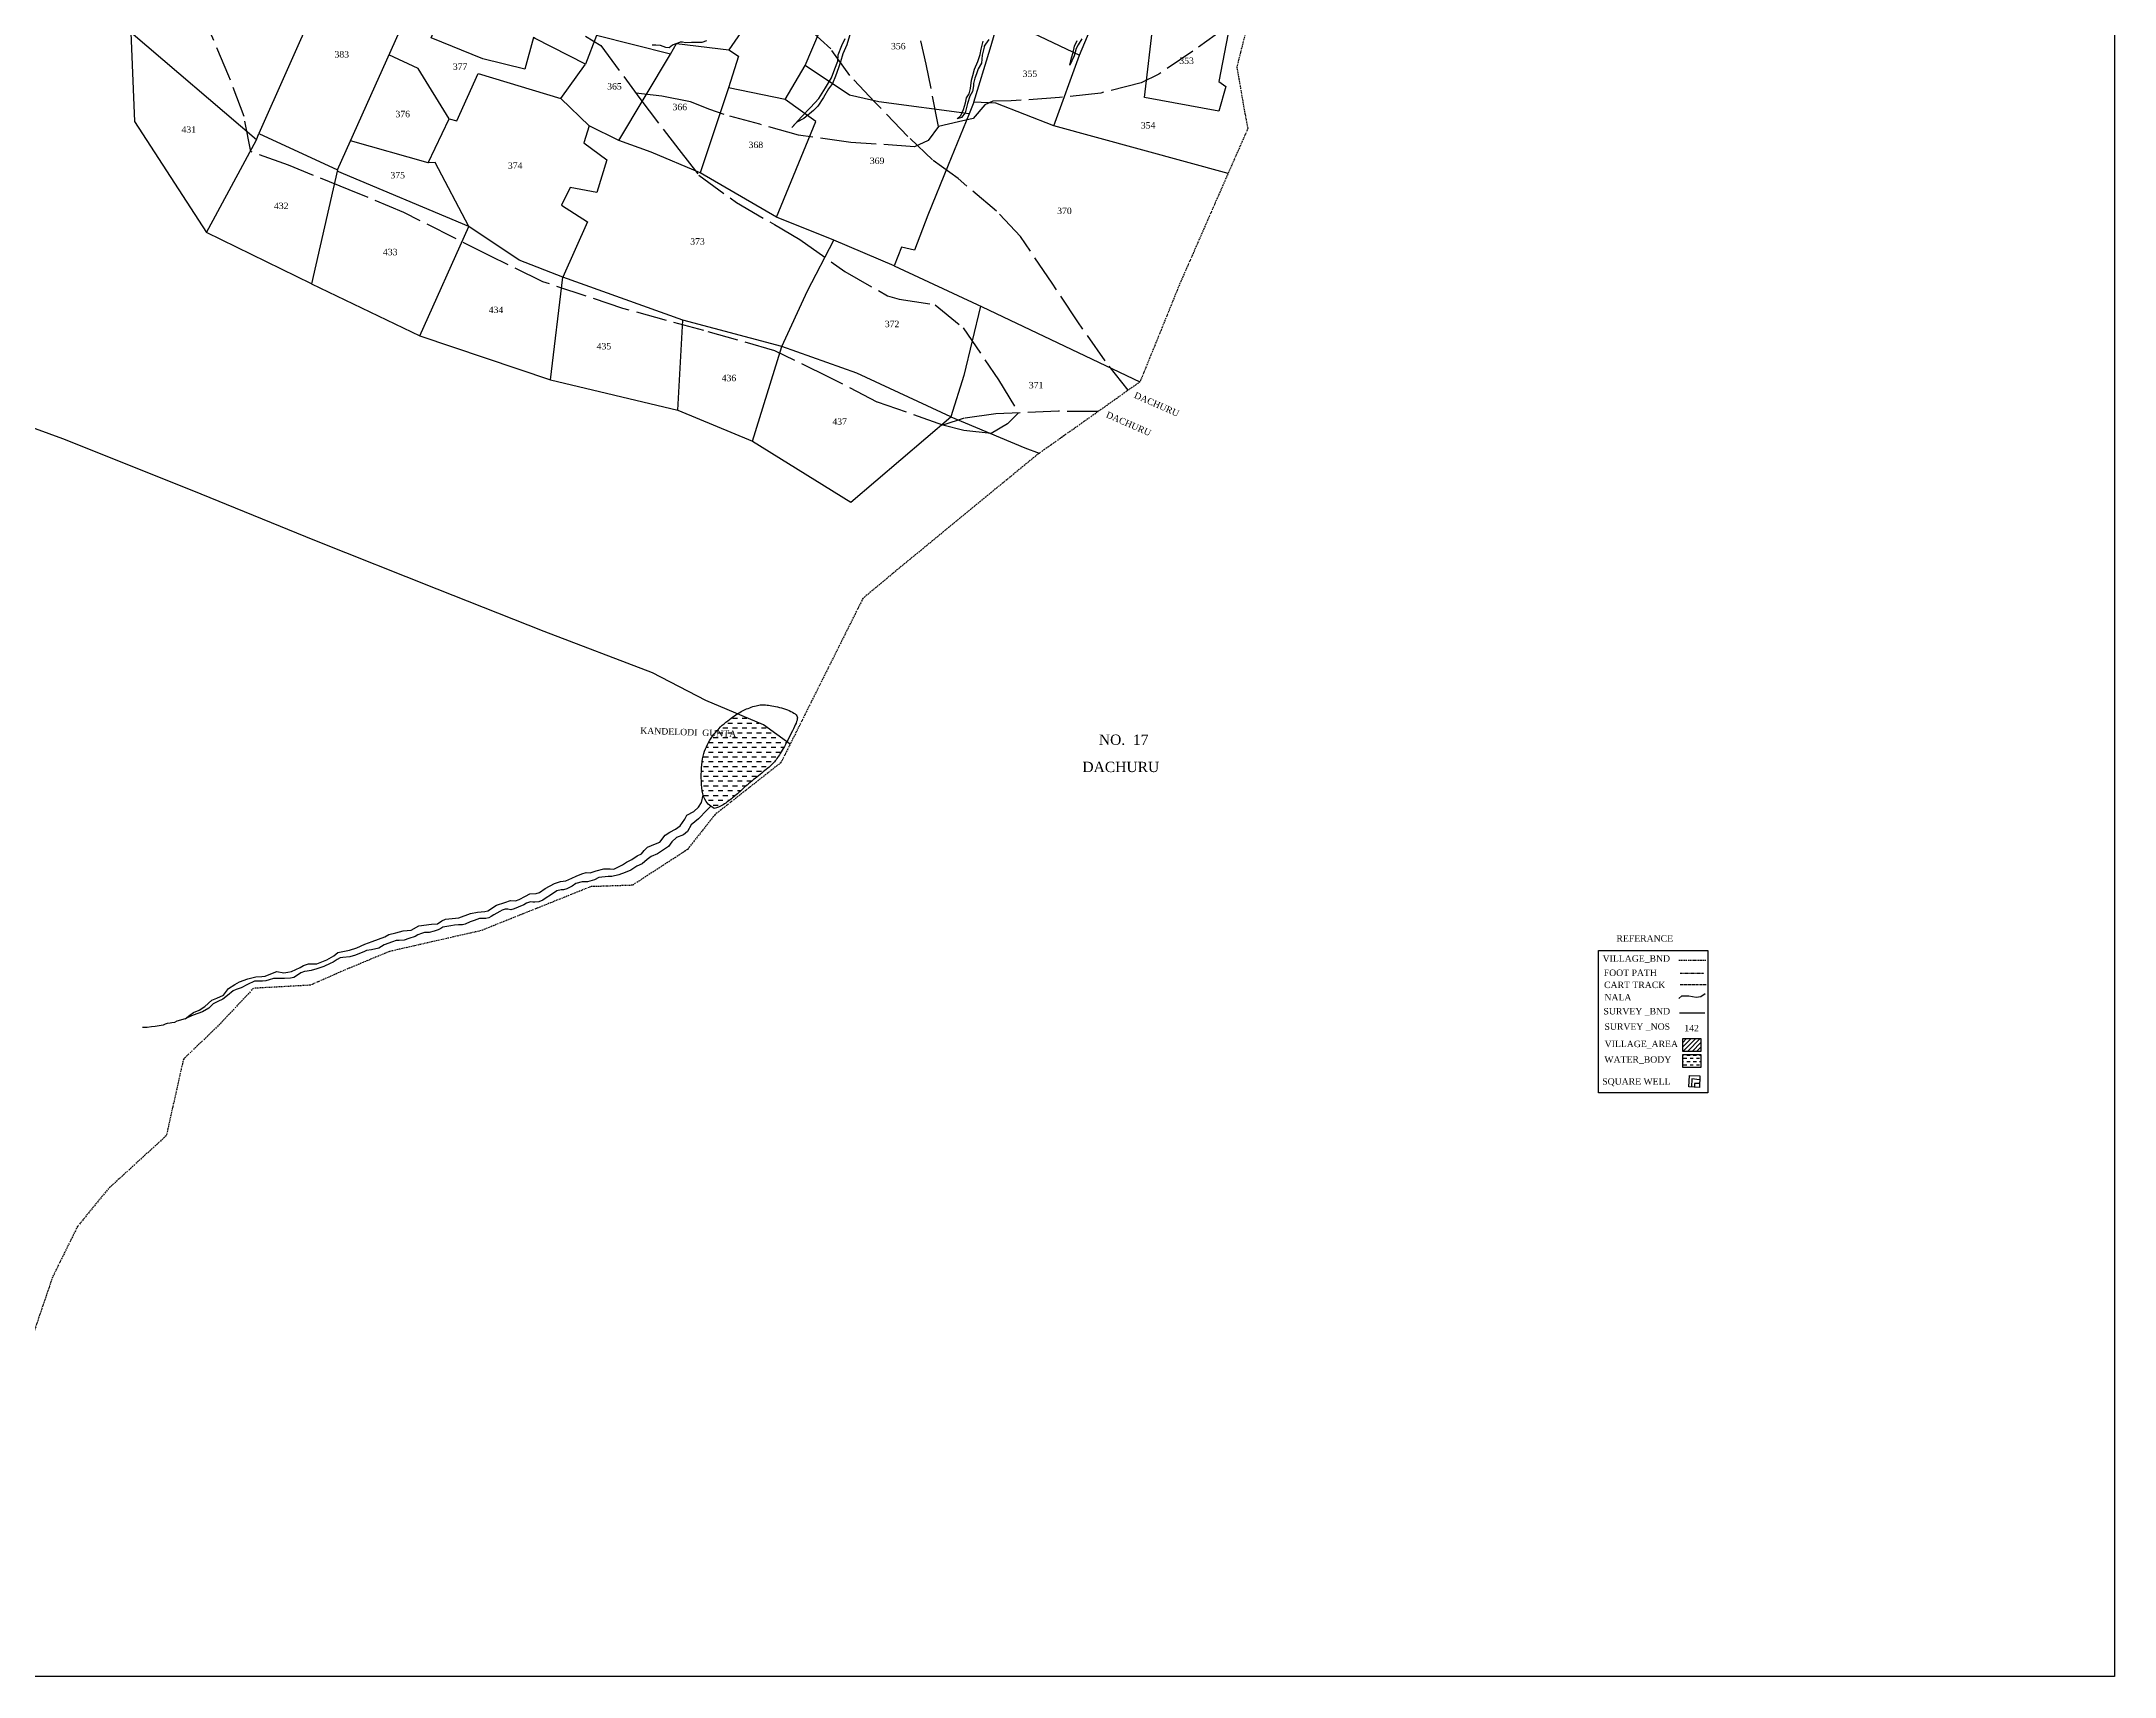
# Model space of a CAD drawing. Header units: millimetres. Extents: x 13 to 1625, y -988 to 841.
# Drawn here: x 819 to 1625, y -988 to -352 of the extents above; entities that cross this region are included whole.
import ezdxf

# ---------------------------------------------------------------- set-up
doc = ezdxf.new("R2010")
doc.units = ezdxf.units.MM
doc.header["$MEASUREMENT"] = 0
for name, pattern in [('ACAD_ISO02W100', [15, 12, -3]), ('ACAD_ISO07W100', [3, 0, -3]), ('BORDER', [1.75, 0.5, -0.25, 0.5, -0.25, 0, -0.25])]:
    doc.linetypes.add(name, pattern=pattern)
for name, color, linetype in [('CARTTRACK', 30, 'ACAD_ISO02W100'), ('NALA', 4, 'Continuous'), ('SQUAREWELL', 5, 'Continuous'), ('SURVEY_BND', 7, 'Continuous'), ('SURVEY_NO', 7, 'Continuous'), ('TEXT', 7, 'Continuous'), ('VILLAGE_AREA', 1, 'Continuous'), ('WATER_BODY', 4, 'Continuous')]:
    doc.layers.add(name, color=color, linetype=linetype)
doc.layers.add('FOOTPATH', color=150, linetype='ACAD_ISO07W100', lineweight=30)
doc.layers.add('VILL_BOUNDARY', color=6, linetype='BORDER', lineweight=30)
doc.styles.get("Standard").update_dxf_attribs({"font": 'TIMES.TTF'})

msp = doc.modelspace()

# ---------------------------------------------------------------- hatches: boundary and pattern name
at = {"layer": 'VILLAGE_AREA'}
h = msp.add_hatch(dxfattribs=at)
h.set_pattern_fill('ANSI31', color=256, scale=10, angle=180, style=0)
h.set_pattern_definition([(225, (777.2979, -1222.7769), (0.8838835, -0.8838835), [])])
h.paths.add_polyline_path([(1457.01, -739.59), (1457.01, -744.56), (1464.03, -744.56), (1464.03, -739.59)])
at = {"layer": 'WATER_BODY'}
h = msp.add_hatch(dxfattribs=at)
h.set_pattern_fill('DASH', color=256, scale=15, style=0)
h.paths.add_polyline_path([(1099.49, -617.56), (1089.43, -613.29), (1089.35, -613.34), (1088.81, -613.69), (1088.25, -614.08), (1087.64, -614.5), (1087, -614.95), (1086.33, -615.44), (1085.64, -615.96), (1084.94, -616.52), (1084.24, -617.11), (1083.54, -617.73), (1082.85, -618.37), (1082.18, -619.05), (1081.53, -619.75), (1080.9, -620.48), (1080.29, -621.23), (1079.72, -621.99), (1079.17, -622.78), (1078.66, -623.57), (1078.18, -624.38), (1077.73, -625.21), (1077.33, -626.05), (1076.96, -626.91), (1076.62, -627.81), (1076.33, -628.75), (1076.08, -629.74), (1075.86, -630.79), (1075.68, -631.9), (1075.54, -633.08), (1075.44, -634.32), (1075.38, -635.6), (1075.36, -636.9), (1075.37, -638.21), (1075.41, -639.51), (1075.49, -640.79), (1075.61, -642.03), (1075.76, -643.22), (1075.97, -644.35), (1076.28, -645.42), (1076.72, -646.45), (1077.31, -647.42), (1078.09, -648.35), (1079.08, -649.24), (1080.33, -650.08), (1081.29, -649.8), (1082.1, -649.51), (1082.8, -649.22), (1083.4, -648.92), (1083.93, -648.61), (1084.4, -648.3), (1084.84, -647.98), (1085.27, -647.66), (1085.7, -647.34), (1086.14, -647), (1086.59, -646.66), (1087.05, -646.31), (1087.51, -645.95), (1087.99, -645.57), (1088.46, -645.18), (1088.95, -644.77), (1089.43, -644.34), (1089.93, -643.9), (1090.43, -643.43), (1090.94, -642.96), (1091.47, -642.47), (1092.01, -641.97), (1092.57, -641.47), (1093.15, -640.96), (1093.75, -640.44), (1094.37, -639.92), (1095, -639.4), (1095.64, -638.88), (1096.29, -638.37), (1096.94, -637.85), (1097.59, -637.34), (1098.22, -636.84), (1098.85, -636.34), (1099.47, -635.86), (1100.06, -635.38), (1100.64, -634.91), (1101.19, -634.45), (1101.7, -634.01), (1102.19, -633.58), (1102.64, -633.16), (1103.04, -632.75), (1103.42, -632.36), (1103.77, -631.96), (1104.09, -631.56), (1104.41, -631.15), (1104.72, -630.71), (1105.04, -630.25), (1105.36, -629.76), (1105.71, -629.23), (1106.06, -628.66), (1106.44, -628.05), (1106.83, -627.39), (1107.23, -626.7), (1107.65, -625.96), (1108.09, -625.18), (1108.53, -624.36), (1108.64, -624.15)])
h.paths.add_polyline_path([(1050.93, -621.68), (1088.68, -623.02), (1088.82, -619.19), (1051.07, -617.84)], flags=9)
h = msp.add_hatch(dxfattribs=at)
h.set_pattern_fill('DASH', color=256, scale=10, angle=180, style=0)
h.set_pattern_definition([(180, (777.2979, -1218.5822), (-1.25, -1.25), [1.25, -1.25])])
h.paths.add_polyline_path([(1457.01, -745.79), (1457.01, -750.77), (1464.03, -750.77), (1464.03, -745.79)])

# ---------------------------------------------------------------- linework, layer by layer
at = {"lineweight": 30}
msp.add_lwpolyline([(12.74, 841.04), (1624.87, 841.04), (1624.87, -987.63), (12.74, -987.63)], close=True, dxfattribs=at)
msp.add_lwpolyline([(1424.26, -705.26), (1466.71, -705.26), (1466.71, -760.67), (1424.26, -760.67)], close=True)
at = {"layer": 'CARTTRACK'}
for points in [[(1229.61, -495.78), (1214.28, -495.63), (1189.9, -496.58), (1177.51, -498.35), (1169.31, -500.98), (1143.74, -492.04), (1125.23, -482.46), (1103.97, -472.12), (1076.31, -464.22), (1044.79, -455.64), (1013.8, -445.24), (993.45, -435.35), (979.47, -428.33), (959.68, -418.29), (938.45, -409.51), (914.86, -399.99), (900.2, -394.62), (897.56, -380.95), (891.71, -365.33), (883.66, -346.36)], [(1030.38, -349.71), (1036.36, -353.39), (1051.44, -374.04), (1066.61, -393.9), (1074.39, -403.88), (1089.07, -414.47), (1103.81, -423.06), (1113.66, -428.82), (1131.18, -441.25), (1147.81, -450.74), (1152.31, -452.04), (1166.31, -454.25), (1177.24, -463.15), (1190.92, -483.35), (1198.71, -496.23)], [(1241.32, -487.47), (1232.34, -476.07), (1221.75, -460.89), (1211.75, -445.87), (1199.5, -427.73), (1190.11, -417.8), (1175.21, -405.18), (1165.23, -397.85), (1155.68, -388.8), (1142.9, -375.43), (1133.14, -365.07), (1125.7, -354.67), (1117.68, -347.49)], [(1278.37, -347.06), (1266.53, -355.63), (1253.24, -364.52), (1246.33, -367.89), (1230.68, -371.9), (1214.65, -373.66), (1195.91, -374.98), (1188.66, -375.09), (1185.58, -376.46), (1181.02, -381.76), (1175.37, -383.07), (1167.61, -384.89), (1162.86, -360.67), (1160.69, -351.63)], [(1167.61, -384.89), (1163.6, -390.3), (1158.3, -392.79), (1133.57, -391.06), (1113.14, -388.32), (1098.06, -384.04), (1084.27, -380.22), (1078.65, -378.3), (1071.12, -375.31), (1059.98, -373.12), (1049.91, -371.95)], [(1198.71, -496.23), (1194.4, -500.58), (1188.01, -504.32), (1177.47, -503.17), (1169.31, -500.98)]]:
    msp.add_lwpolyline(points, dxfattribs=at)
at = {"layer": 'CARTTRACK', "ltscale": 0.1}
msp.add_lwpolyline([(1455.93, -718.54), (1466.02, -718.54)], dxfattribs=at)
at = {"layer": 'FOOTPATH', "ltscale": 0.01}
msp.add_lwpolyline([(1455.95, -714.18), (1465.23, -714.18)], dxfattribs=at)
at = {"layer": 'NALA'}
for points in [[(1077.34, -351.55), (1075.53, -352.27), (1071.53, -352.27), (1069.28, -352.33), (1068.07, -352.09), (1067.18, -352.09), (1066.24, -352.45), (1065.12, -352.89), (1064.18, -353.31), (1062.87, -354.28), (1061.62, -354.17), (1060.48, -353.78), (1059.48, -353.39), (1057.72, -353.31), (1056.28, -353.31)], [(1133.43, -348.29), (1131.9, -353.09), (1130.37, -356.62), (1129.48, -359.74), (1128.73, -362.05), (1127.59, -365.3), (1126.42, -368.13), (1124.8, -370.23), (1122.86, -373.68), (1120.66, -376.93), (1119.02, -378.74), (1115.26, -381.81), (1112.53, -383.25), (1110.53, -385.28), (1114.28, -381.11), (1117.84, -377.5), (1121.1, -373.96), (1123.66, -369.87), (1125.97, -366.04), (1127.28, -362.51), (1128.51, -359.51), (1128.53, -357.04), (1129.98, -353.44), (1131.34, -350.72)], [(1187.1, -351.11), (1186.49, -352), (1185.82, -352.88), (1185.4, -353.61), (1185.32, -354.11), (1184.56, -357.21), (1184.31, -360.21), (1183.01, -362.51), (1182.31, -364.47), (1181.67, -366.11), (1181.25, -368.14), (1181.14, -369.08), (1180.83, -371.32), (1179.75, -373.04), (1178.91, -376.02), (1178.02, -379.61), (1176.49, -381.36), (1174.82, -381.94), (1176.27, -380.58), (1177.3, -378.3), (1178.1, -375.75), (1178.44, -373.75), (1179.47, -372.26), (1180, -370.06), (1180.47, -366.84), (1180.97, -365.01), (1181.64, -362.6), (1182.95, -359.63), (1183.73, -356.91), (1184.17, -354.77), (1184.9, -351.66)], [(1223.28, -350.83), (1221.94, -353.17), (1221.14, -354.53), (1220.32, -357.42), (1218.6, -361.1), (1219.31, -358.22), (1219.97, -356.1), (1220.43, -353.65), (1221.5, -351.47)], [(1079.08, -649.24), (1077.56, -650.78), (1074.23, -654.14), (1071.42, -656.44), (1070.03, -658.98), (1068.41, -660.33), (1065.7, -661.41), (1063.85, -663.11), (1062.59, -664.86), (1060.66, -666.21), (1058.3, -667.71), (1055.87, -668.74), (1054.3, -669.9), (1052.4, -671.61), (1050.32, -672.47), (1047.96, -674.03), (1045.75, -674.93), (1043.25, -675.91), (1040.59, -676.52), (1039.11, -676.52), (1035.51, -676.98), (1033.79, -677.84), (1031.1, -678.55), (1030.06, -678.55), (1029.08, -678.55), (1026.63, -679.27), (1025.13, -680.31), (1023.09, -681.31), (1021.82, -681.69), (1020.85, -681.78), (1019.23, -682.14), (1016.72, -683.75), (1015.07, -684.84), (1013.72, -685.72), (1012.24, -686.43), (1010.7, -686.57), (1009.91, -686.45), (1008.91, -686.38), (1007.34, -686.93), (1006.32, -687.57), (1004.11, -688.43), (1002.63, -689.09), (1001.34, -689.45), (1000.18, -689.28), (999.04, -689.26), (997.99, -689.62), (997.05, -690.16), (995.86, -690.82), (994.67, -691.39), (993.62, -692.11), (992.72, -692.56), (991.62, -692.84), (990.22, -692.84), (989.08, -692.89), (987.08, -693.58), (985.55, -694.2), (983.6, -695.03), (982.51, -695.32), (980.99, -695.36), (979.37, -695.42), (977.99, -695.73), (976.42, -695.99), (974.92, -696.21), (974.11, -696.71), (973.07, -697.28), (971.47, -697.82), (969.52, -698.25), (967.79, -698.35), (966.57, -698.7), (965.17, -699.2), (964.07, -699.8), (961.69, -700.65), (959.85, -701.29), (957.83, -701.46), (956.74, -701.46), (955.26, -701.94), (952.06, -703.08), (949.92, -704.34), (947.16, -705.08), (945.23, -705.27), (944.47, -705.65), (940.94, -707.18), (938.68, -707.78), (935.97, -708.08), (935, -708.18), (933.83, -708.87), (932.26, -709.8), (931, -710.37), (928.57, -711.58), (925.89, -712.47), (923.63, -713.04), (922.06, -713.28), (921.02, -713.51), (919.61, -714.01), (918.33, -714.96), (916.92, -715.8), (915.69, -716.03), (913.26, -716.15), (910.38, -716.15), (909.05, -716.25), (907.3, -716.73), (906.04, -717.11), (904.75, -717.26), (903.39, -717.26), (901.61, -717.28), (898.9, -718.52), (896.4, -719.85), (894.47, -720.46), (893.38, -720.94), (891.2, -722.76), (889.37, -724.23), (887.32, -725.18), (885.63, -725.99), (883.9, -727.73), (881.37, -729.22), (877.77, -730.51), (875.73, -731.42), (874.63, -731.92), (876.44, -730.44), (877.96, -729.47), (880.1, -728.54), (882.28, -727.06), (885.06, -724.61), (887.04, -723.82), (889.56, -722.71), (891.53, -720.02), (894, -718.58), (895.84, -717.53), (899.08, -716.38), (902.15, -715.56), (904.46, -715.44), (905.72, -715.23), (908.58, -714.09), (910.29, -713.49), (913.02, -713.97), (914.64, -713.67), (916.06, -713.46), (919.37, -711.94), (920.64, -711.19), (922.65, -710.53), (924.75, -710.53), (925.92, -710.5), (927.87, -709.75), (929.73, -708.91), (932.44, -707.35), (934.06, -706.09), (938.61, -705.21), (941.43, -704.28), (944.52, -702.87), (947.38, -701.85), (952.25, -699.98), (953.9, -699.08), (956.58, -698.45), (959.46, -697.7), (962.52, -697.43), (965.5, -695.77), (970.46, -695.11), (972.74, -694.9), (974.42, -693.73), (975.96, -693.1), (981.12, -692.65), (985.61, -690.87), (988.4, -690.39), (991.22, -690.12), (992.42, -689.88), (995.79, -687.65), (998.95, -686.66), (1001.23, -685.85), (1003.18, -686.06), (1004.5, -685.52), (1006.97, -684.23), (1008.65, -683.33), (1011.21, -683.09), (1012.5, -682.73), (1014.72, -681.26), (1018.33, -679.22), (1020.67, -678.53), (1022.74, -678.17), (1025.03, -677.18), (1026.68, -676.4), (1028.87, -675.5), (1030.61, -675.02), (1032.11, -675.05), (1034.5, -674.32), (1037.45, -673.6), (1039.94, -673.6), (1041.29, -673.66), (1044.71, -672.04), (1046.22, -670.93), (1048.38, -669.91), (1050.39, -668.5), (1052.05, -667.68), (1053.1, -666.48), (1054.48, -665.16), (1057.61, -663.78), (1059.26, -663.12), (1061.31, -660.43), (1063.08, -659.32), (1065.27, -658.12), (1067.11, -656.77), (1069, -654.28), (1069.79, -652.71), (1072.46, -651.3), (1074.23, -649.53), (1075.43, -647.76), (1076.13, -644.88)], [(1455.41, -724.01), (1456.65, -722.91), (1459.28, -722.91), (1459.28, -722.91), (1462.19, -723.46), (1462.19, -723.46), (1463.98, -723.18), (1465.64, -722.08)], [(874.63, -731.92), (871.41, -732.73), (870.49, -733.27), (869.5, -733.46), (868.8, -733.5), (867.72, -733.69), (866.89, -733.93), (866.07, -734.37), (863.01, -734.91), (861.53, -734.96), (859.94, -735.29), (858.06, -735.31)]]:
    msp.add_lwpolyline(points, dxfattribs=at)
at = {"layer": 'SQUAREWELL'}
for points in [[(1459.48, -753.89), (1463.58, -754.07), (1463.5, -758.52), (1459.37, -758.32), (1459.57, -753.89)], [(1463.55, -755.59), (1460.56, -755.21), (1460.4, -758.37)], [(1463.53, -756.99), (1461.6, -756.97), (1461.53, -758.42)]]:
    msp.add_lwpolyline(points, dxfattribs=at)
at = {"layer": 'SURVEY_BND'}
for points in [[(1109.91, -625.06), (1099.49, -617.56), (1077.1, -608.05), (1056.33, -597.29), (1014.3, -581.28), (972.67, -564.76), (925.13, -545.87), (877.38, -526.42), (827.11, -506.36), (795.13, -494.62), (744.45, -472.91), (700.75, -454.68), (651.97, -431.99), (635.82, -423.42), (603.13, -402.01), (575.96, -381.34), (535.92, -351.19), (520.47, -339.7), (487.52, -316.43), (437.85, -285.52), (417.58, -255.95), (396.53, -225.46), (373.16, -191.31)], [(1185.41, -337.21), (1184.22, -341.55), (1191.28, -342.44), (1222.37, -357.2), (1231.16, -336.58), (1249.98, -292.38)], [(933.86, -401.7), (966.08, -329.98), (923.5, -315.77), (915.71, -333.3), (925.33, -338.1), (903.34, -387.59)], [(1108.02, -374.42), (1115.75, -361.19), (1127.25, -334.01), (1103.55, -329.73), (1086.09, -355.06)], [(977.34, -381.98), (980.32, -382.71), (988.59, -364.26), (1020.72, -373.97), (1030.34, -360.71), (1010.72, -350.62), (1010.09, -350.23), (1006.69, -362.66), (990.37, -358.57), (970.32, -350.48), (977.6, -333.04)], [(1212.46, -384.66), (1189.86, -375.85), (1181.3, -375.45), (1187.64, -354.65), (1191.28, -342.44)], [(1280.88, -345.28), (1276.62, -367.37), (1279.29, -369.38), (1276.54, -378.91), (1247.67, -373.67), (1251.13, -343.8)], [(853.5, -348.4), (855.03, -382.97), (882.91, -426.15), (902.38, -390.06), (853.5, -348.4)], [(1043.36, -390.32), (1063.33, -356.83), (1034.64, -349.45), (1030.34, -360.71)], [(1063.33, -356.83), (1065.68, -352.67), (1086.09, -355.06), (1089.77, -357.61), (1085.89, -369.89), (1074.9, -402.96)], [(969.16, -399.02), (977.34, -381.98), (965.31, -362.34), (953.91, -357.08)], [(1181.3, -375.45), (1179.53, -379.91), (1144.35, -375.34), (1133.03, -372.75), (1115.75, -361.19)], [(1280.16, -403.19), (1212.46, -384.66), (1222.37, -357.2)], [(1104.59, -420.13), (1119.92, -382.98), (1108.02, -374.42), (1085.89, -369.89)], [(1020.72, -373.97), (1031.81, -384.59)], [(1106.64, -470.5), (1116.67, -448.77), (1126.89, -429.04), (1104.59, -420.13), (1074.9, -402.96), (1055.91, -394.92), (1043.36, -390.32), (1031.81, -384.59), (1029.69, -391.26), (1038.68, -397.84), (1034.69, -410.6), (1024.36, -408.68), (1021.04, -415.54), (1031.09, -421.97), (1021.55, -443.5)], [(1179.53, -379.91), (1171.31, -399.87), (1163.45, -419.4), (1158.28, -432.94), (1153.23, -431.87), (1150.36, -439.12), (1126.89, -429.04)], [(902.38, -390.06), (903.34, -387.59), (933.86, -401.7), (923.86, -446.04), (882.91, -426.15)], [(985.02, -423.74), (971.85, -398.91), (969.16, -399.02), (938.9, -390.48)], [(923.86, -446.04), (965.94, -466.27), (985.02, -423.74), (933.74, -402.23)], [(965.94, -466.27), (1016.74, -483.35), (1021.55, -443.5), (1004.6, -436.88), (985.02, -423.74)], [(1150.36, -439.12), (1184.56, -455.02), (1245.93, -484.2)], [(1016.74, -483.35), (1066.27, -495.17), (1068.19, -460.15), (1021.55, -443.5)], [(1183.87, -454.7), (1177.48, -481.72), (1172.4, -497.85), (1201.15, -509.81), (1206.72, -511.97)], [(1066.27, -495.17), (1095.26, -507.25), (1106.64, -470.5), (1068.19, -460.15)], [(1172.4, -497.85), (1135.82, -480.85), (1106.64, -470.5)], [(1095.26, -507.25), (1133.5, -531.01), (1172.4, -497.85)], [(1455.65, -729.57), (1465.61, -729.57)]]:
    msp.add_lwpolyline(points, dxfattribs=at)
at = {"layer": 'VILL_BOUNDARY'}
for points in [[(1287.45, -346.49), (1283.57, -361.69), (1286.66, -379.56), (1287.86, -385.69), (1279.68, -404.28), (1261.54, -445.75), (1245.93, -484.2), (1216.36, -505.19), (1206.12, -512.4), (1181.7, -532.46), (1150.41, -558.2), (1138.19, -568.4), (1115.57, -613.72), (1106.3, -632.29), (1080.64, -652.51), (1069.94, -666.07), (1048.57, -679.95), (1032.42, -680.49), (989.78, -697.58), (954.1, -705.7), (937.07, -712.77), (923.37, -718.8), (901.26, -720.01), (888.1, -733.98), (873.99, -747.63), (867.32, -777.34), (844.87, -797.87), (832.82, -812.61), (823.09, -832.31), (812.38, -863.88)], [(1455.43, -709.05), (1466.07, -709.05)]]:
    msp.add_lwpolyline(points, dxfattribs=at)
at = {"layer": 'VILLAGE_AREA'}
msp.add_lwpolyline([(1457.01, -739.59), (1464.03, -739.59), (1464.03, -744.56), (1457.01, -744.56)], close=True, dxfattribs=at)
at = {"layer": 'WATER_BODY'}
msp.add_lwpolyline([(1080.33, -650.08), (1079.08, -649.24), (1078.09, -648.35), (1077.31, -647.42), (1076.72, -646.45), (1076.28, -645.42), (1075.97, -644.35), (1075.76, -643.22), (1075.61, -642.03), (1075.49, -640.79), (1075.41, -639.51), (1075.37, -638.21), (1075.36, -636.9), (1075.38, -635.6), (1075.44, -634.32), (1075.54, -633.08), (1075.68, -631.9), (1075.86, -630.79), (1076.08, -629.74), (1076.33, -628.75), (1076.62, -627.81), (1076.96, -626.91), (1077.33, -626.05), (1077.73, -625.21), (1078.18, -624.38), (1078.66, -623.57), (1079.17, -622.78), (1079.72, -621.99), (1080.29, -621.23), (1080.9, -620.48), (1081.53, -619.75), (1082.18, -619.05), (1082.85, -618.37), (1083.54, -617.73), (1084.24, -617.11), (1084.94, -616.52), (1085.64, -615.96), (1086.33, -615.44), (1087, -614.95), (1087.64, -614.5), (1088.25, -614.08), (1088.81, -613.69), (1089.35, -613.34), (1089.86, -613.02), (1090.36, -612.72), (1090.86, -612.43), (1091.36, -612.16), (1091.88, -611.9), (1092.41, -611.65), (1092.98, -611.4), (1093.58, -611.15), (1094.19, -610.9), (1094.81, -610.68), (1095.43, -610.47), (1096.05, -610.28), (1096.65, -610.11), (1097.22, -609.98), (1097.77, -609.88), (1098.3, -609.81), (1098.82, -609.77), (1099.33, -609.76), (1099.85, -609.77), (1100.38, -609.81), (1100.94, -609.87), (1101.54, -609.95), (1102.17, -610.05), (1102.84, -610.16), (1103.54, -610.3), (1104.27, -610.45), (1105.01, -610.62), (1105.77, -610.8), (1106.54, -611.01), (1107.32, -611.24), (1108.08, -611.49), (1108.83, -611.75), (1109.56, -612.04), (1110.23, -612.34), (1110.85, -612.65), (1111.4, -612.98), (1111.87, -613.32), (1112.24, -613.67), (1112.5, -614.03), (1112.66, -614.41), (1112.72, -614.81), (1112.7, -615.25), (1112.6, -615.73), (1112.43, -616.26), (1112.19, -616.85), (1111.91, -617.52), (1111.57, -618.26), (1111.19, -619.06), (1110.79, -619.91), (1110.36, -620.8), (1109.91, -621.7), (1109.45, -622.6), (1108.99, -623.5), (1108.53, -624.36), (1108.09, -625.18), (1107.65, -625.96), (1107.23, -626.7), (1106.83, -627.39), (1106.44, -628.05), (1106.06, -628.66), (1105.71, -629.23), (1105.36, -629.76), (1105.04, -630.25), (1104.72, -630.71), (1104.41, -631.15), (1104.09, -631.56), (1103.77, -631.96), (1103.42, -632.36), (1103.04, -632.75), (1102.64, -633.16), (1102.19, -633.58), (1101.7, -634.01), (1101.19, -634.45), (1100.64, -634.91), (1100.06, -635.38), (1099.47, -635.86), (1098.85, -636.34), (1098.22, -636.84), (1097.59, -637.34), (1096.94, -637.85), (1096.29, -638.37), (1095.64, -638.88), (1095, -639.4), (1094.37, -639.92), (1093.75, -640.44), (1093.15, -640.96), (1092.57, -641.47), (1092.01, -641.97), (1091.47, -642.47), (1090.94, -642.96), (1090.43, -643.43), (1089.93, -643.9), (1089.43, -644.34), (1088.95, -644.77), (1088.46, -645.18), (1087.99, -645.57), (1087.51, -645.95), (1087.05, -646.31), (1086.59, -646.66), (1086.14, -647), (1085.7, -647.34), (1085.27, -647.66), (1084.84, -647.98), (1084.4, -648.3), (1083.93, -648.61), (1083.4, -648.92), (1082.8, -649.22), (1082.1, -649.51), (1081.29, -649.8), (1080.33, -650.08)], dxfattribs=at)
msp.add_lwpolyline([(1457.01, -745.79), (1464.03, -745.79), (1464.03, -750.77), (1457.01, -750.77)], close=True, dxfattribs=at)

# ---------------------------------------------------------------- texts
msp.add_text('REFERANCE', height=2.5).set_placement((1431.18, -701.87))
at = {"layer": 'CARTTRACK'}
msp.add_text('CART TRACK', height=2.5, dxfattribs=at).set_placement((1426.38, -719.93))
at = {"layer": 'FOOTPATH'}
msp.add_text('FOOT PATH', height=2.5, dxfattribs=at).set_placement((1426.27, -715.21))
at = {"layer": 'NALA'}
msp.add_text('NALA', height=2.5, dxfattribs=at).set_placement((1426.54, -724.75))
at = {"layer": 'SQUAREWELL'}
msp.add_text('SQUARE WELL', height=2.5, dxfattribs=at).set_placement((1425.67, -757.47))
at = {"layer": 'SURVEY_NO'}
for s, p in [('356', (1149.14, -354.89)), ('383', (932.74, -358.08)), ('377', (978.75, -362.87)), ('353', (1261.23, -360.57)), ('365', (1038.77, -370.53)), ('355', (1200.29, -365.64)), ('376', (956.44, -381.29)), ('366', (1064.18, -378.56)), ('431', (873.25, -387.31)), ('354', (1246.24, -385.7)), ('368', (1093.74, -393.29)), ('375', (954.49, -405.08)), ('374', (1000.17, -401.36)), ('369', (1140.89, -399.49)), ('432', (909.21, -417)), ('370', (1213.74, -418.95)), ('433', (951.58, -434.95)), ('373', (1071.07, -430.82)), ('434', (992.71, -457.44)), ('372', (1146.71, -462.93)), ('435', (1034.67, -471.58)), ('436', (1083.28, -483.94)), ('371', (1202.71, -486.71)), ('437', (1126.33, -500.89)), ('142', (1457.58, -736.74))]:
    msp.add_text(s, height=2.5, dxfattribs=at).set_placement(p)
at = {"layer": 'TEXT'}
for s, rotation, p in [('DACHURU', 336.20011, (1243.39, -490.29)), ('DACHURU', 336.20011, (1232.47, -497.84)), ('KANDELODI  GUNTA', 357.9637, (1051.59, -621))]:
    msp.add_text(s, height=2.5, rotation=rotation, dxfattribs=at).set_placement(p)
for s, height, p in [('NO.  17', 4, (1229.96, -625.34)), ('DACHURU', 4, (1223.54, -635.92)), ('SURVEY _BND', 2.5, (1426.15, -730.17)), ('SURVEY _NOS', 2.5, (1426.55, -736.14))]:
    msp.add_text(s, height=height, dxfattribs=at).set_placement(p)
at = {"layer": 'VILL_BOUNDARY'}
msp.add_text('VILLAGE_BND', height=2.5, dxfattribs=at).set_placement((1425.82, -709.67))
at = {"layer": 'VILLAGE_AREA'}
msp.add_text('VILLAGE_AREA', height=2.5, dxfattribs=at).set_placement((1426.61, -742.89))
at = {"layer": 'WATER_BODY'}
msp.add_text('WATER_BODY', height=2.5, dxfattribs=at).set_placement((1426.51, -748.93))

doc.saveas('drawing.dxf')
